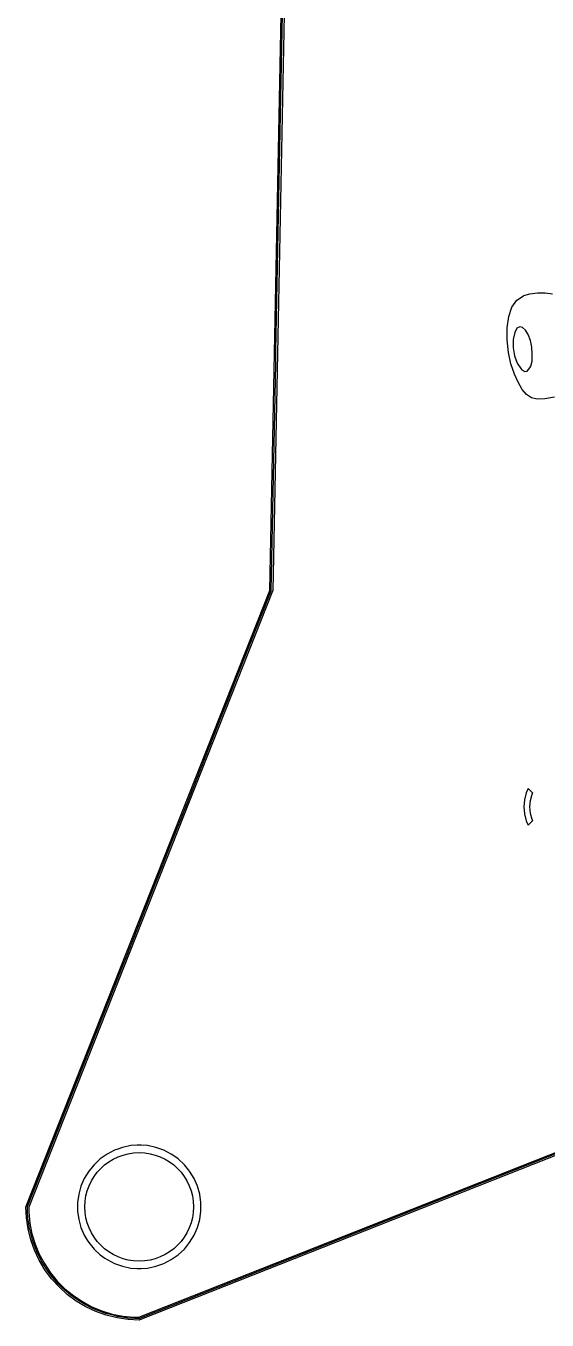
# Model space of a CAD drawing. Extents: x 103 to 225, y -154 to -79.
# Drawn here: x 103.45 to 121.21, y -153.91 to -109.8 of the extents above; entities that cross this region are included whole.
import ezdxf

# ---------------------------------------------------------------- set-up
doc = ezdxf.new("R2010")
doc.units = 0
doc.layers.add('BLACK', color=7, linetype='CONTINUOUS')

msp = doc.modelspace()

# ---------------------------------------------------------------- linework, layer by layer
at = {"layer": 'BLACK', "linetype": 'CONTINUOUS'}
for p, q in [((111.765, -129.04), (112.265, -103.56)), ((112.365, -103.551), (111.865, -129.051)), ((112.078, -115.685), (112.315, -103.561)), ((111.987, -120.318), (112.078, -115.685)), ((120.183, -119.152), (120.408, -118.996)), ((120.408, -118.996), (120.421, -118.991)), ((120.421, -118.991), (120.628, -118.933)), ((120.628, -118.933), (120.884, -118.903)), ((120.884, -118.903), (121.153, -118.902)), ((121.153, -118.902), (121.399, -118.931)), ((119.904, -119.703), (120.014, -119.389)), ((120.014, -119.389), (120.183, -119.152)), ((119.852, -120.093), (119.904, -119.703)), ((111.976, -120.89), (111.987, -120.318)), ((119.856, -120.498), (119.852, -120.093)), ((120.109, -120.249), (120.057, -120.49)), ((120.187, -120.108), (120.109, -120.249)), ((120.28, -120.055), (120.187, -120.108)), ((120.38, -120.079), (120.28, -120.055)), ((120.479, -120.171), (120.38, -120.079)), ((120.569, -120.322), (120.479, -120.171)), ((120.643, -120.52), (120.569, -120.322)), ((119.9, -120.938), (119.856, -120.498)), ((120.057, -120.49), (120.056, -120.769)), ((120.056, -120.769), (120.102, -121.047)), ((120.693, -120.756), (120.643, -120.52)), ((120.71, -120.995), (120.693, -120.756)), ((111.967, -121.318), (111.976, -120.89)), ((119.979, -121.318), (119.9, -120.938)), ((120.102, -121.047), (120.19, -121.294)), ((120.19, -121.294), (120.315, -121.477)), ((120.659, -121.394), (120.699, -121.231)), ((120.699, -121.231), (120.71, -120.995)), ((111.815, -129.05), (111.967, -121.318)), ((120.103, -121.675), (119.979, -121.318)), ((120.226, -121.941), (120.103, -121.675)), ((120.315, -121.477), (120.358, -121.519)), ((120.358, -121.519), (120.458, -121.585)), ((120.458, -121.585), (120.538, -121.566)), ((120.538, -121.566), (120.624, -121.461)), ((120.624, -121.461), (120.659, -121.394)), ((120.369, -122.193), (120.226, -121.941)), ((120.513, -122.369), (120.369, -122.193)), ((120.678, -122.475), (120.513, -122.369)), ((120.88, -122.52), (120.678, -122.475)), ((121.137, -122.511), (120.88, -122.52)), ((121.467, -122.454), (121.137, -122.511)), ((103.459, -150.032), (111.765, -129.04)), ((111.861, -129.068), (103.555, -150.06)), ((110.647, -132.002), (111.815, -129.05)), ((111.815, -129.05), (111.815, -129.05)), ((111.815, -129.05), (111.815, -129.05)), ((111.815, -129.05), (111.816, -129.05)), ((111.816, -129.05), (111.815, -129.05)), ((111.816, -129.05), (111.816, -129.05)), ((111.865, -129.051), (111.861, -129.059)), ((111.861, -129.059), (111.861, -129.068)), ((110.37, -132.703), (110.647, -132.002)), ((110.144, -133.275), (110.37, -132.703)), ((109.974, -133.703), (110.144, -133.275)), ((109.427, -135.085), (109.974, -133.703)), ((108.9, -136.418), (109.427, -135.085)), ((120.569, -135.794), (120.505, -135.939)), ((120.723, -135.948), (120.569, -135.794)), ((120.569, -135.794), (120.569, -135.794)), ((120.445, -136.175), (120.425, -136.418)), ((120.505, -135.939), (120.445, -136.175)), ((120.63, -136.418), (120.649, -136.197)), ((120.649, -136.197), (120.707, -135.984)), ((120.707, -135.984), (120.723, -135.948)), ((108.372, -137.751), (108.9, -136.418)), ((120.425, -136.418), (120.445, -136.661)), ((120.445, -136.661), (120.505, -136.897)), ((120.649, -136.639), (120.63, -136.418)), ((120.707, -136.852), (120.649, -136.639)), ((120.505, -136.897), (120.569, -137.042)), ((120.569, -137.042), (120.723, -136.888)), ((120.723, -136.888), (120.707, -136.852)), ((108.108, -138.418), (108.372, -137.751)), ((107.882, -138.99), (108.108, -138.418)), ((107.713, -139.418), (107.882, -138.99)), ((107.119, -140.918), (107.713, -139.418)), ((106.893, -141.49), (107.119, -140.918)), ((106.723, -141.918), (106.893, -141.49)), ((103.509, -150.04), (106.723, -141.918)), ((107.305, -153.81), (128.297, -145.504)), ((128.315, -145.55), (107.325, -153.856)), ((128.325, -145.6), (107.333, -153.906)), ((106.476, -148.119), (106.221, -148.251)), ((106.587, -148.079), (106.476, -148.119)), ((106.476, -148.119), (106.476, -148.119)), ((106.476, -148.119), (106.476, -148.119)), ((106.747, -148.023), (106.587, -148.079)), ((107.028, -147.964), (106.747, -148.023)), ((107.243, -147.95), (107.028, -147.964)), ((107.387, -147.95), (107.243, -147.95)), ((107.243, -147.95), (107.243, -147.95)), ((107.602, -147.964), (107.387, -147.95)), ((107.387, -147.95), (107.387, -147.95)), ((107.883, -148.023), (107.602, -147.964)), ((108.154, -148.119), (107.883, -148.023)), ((107.883, -148.023), (107.883, -148.023)), ((107.883, -148.023), (107.883, -148.023)), ((108.409, -148.251), (108.154, -148.119)), ((105.776, -148.613), (105.595, -148.836)), ((105.986, -148.417), (105.776, -148.613)), ((105.776, -148.613), (105.776, -148.613)), ((106.221, -148.251), (105.986, -148.417)), ((105.986, -148.417), (105.986, -148.417)), ((106.221, -148.251), (106.221, -148.251)), ((108.526, -148.334), (108.409, -148.251)), ((108.409, -148.251), (108.409, -148.251)), ((108.644, -148.417), (108.526, -148.334)), ((108.854, -148.613), (108.644, -148.417)), ((108.995, -148.786), (108.854, -148.613)), ((108.854, -148.613), (108.854, -148.613)), ((108.854, -148.613), (108.854, -148.613)), ((105.446, -149.081), (105.331, -149.345)), ((105.595, -148.836), (105.446, -149.081)), ((109.035, -148.836), (108.995, -148.786)), ((109.184, -149.081), (109.035, -148.836)), ((109.299, -149.345), (109.184, -149.081)), ((105.331, -149.345), (105.254, -149.622)), ((109.376, -149.622), (109.299, -149.345)), ((105.254, -149.622), (105.215, -149.906)), ((105.215, -149.906), (105.215, -150.194)), ((109.415, -149.906), (109.376, -149.622)), ((109.415, -150.194), (109.415, -149.906)), ((103.455, -150.05), (103.459, -150.039)), ((103.474, -150.428), (103.455, -150.05)), ((103.459, -150.039), (103.459, -150.032)), ((103.506, -150.061), (103.509, -150.04)), ((103.513, -150.194), (103.506, -150.061)), ((103.513, -150.202), (103.513, -150.194)), ((103.525, -150.43), (103.513, -150.202)), ((103.555, -150.06), (103.555, -150.235)), ((103.555, -150.235), (103.591, -150.602)), ((105.215, -150.194), (105.254, -150.478)), ((109.376, -150.478), (109.415, -150.194)), ((103.529, -150.803), (103.474, -150.428)), ((103.525, -150.432), (103.525, -150.43)), ((103.552, -150.613), (103.525, -150.432)), ((103.621, -151.17), (103.529, -150.803)), ((103.583, -150.812), (103.552, -150.613)), ((103.584, -150.814), (103.583, -150.812)), ((103.63, -150.997), (103.584, -150.814)), ((103.591, -150.602), (103.663, -150.965)), ((105.254, -150.478), (105.331, -150.755)), ((105.331, -150.755), (105.446, -151.019)), ((109.184, -151.019), (109.299, -150.755)), ((109.299, -150.755), (109.376, -150.478)), ((103.749, -151.527), (103.621, -151.17)), ((103.68, -151.186), (103.63, -150.997)), ((103.663, -150.965), (103.771, -151.318)), ((103.681, -151.188), (103.68, -151.186)), ((103.745, -151.367), (103.681, -151.188)), ((105.446, -151.019), (105.548, -151.188)), ((105.548, -151.188), (105.595, -151.264)), ((105.595, -151.264), (105.776, -151.487)), ((108.854, -151.487), (109.035, -151.264)), ((109.035, -151.264), (109.184, -151.019)), ((103.815, -151.548), (103.745, -151.367)), ((103.911, -151.87), (103.749, -151.527)), ((103.771, -151.318), (103.912, -151.66)), ((103.815, -151.55), (103.815, -151.548)), ((103.895, -151.719), (103.815, -151.55)), ((103.897, -151.723), (103.895, -151.719)), ((103.985, -151.895), (103.897, -151.723)), ((103.912, -151.66), (104.086, -151.985)), ((105.776, -151.487), (105.776, -151.487)), ((105.776, -151.487), (105.776, -151.487)), ((105.776, -151.487), (105.986, -151.683)), ((105.986, -151.683), (106.146, -151.796)), ((108.409, -151.849), (108.644, -151.683)), ((108.644, -151.683), (108.854, -151.487)), ((104.106, -152.195), (103.911, -151.87)), ((103.986, -151.896), (103.985, -151.895)), ((104.085, -152.062), (103.986, -151.896)), ((104.142, -152.15), (104.085, -152.062)), ((104.086, -151.985), (104.291, -152.293)), ((104.189, -152.223), (104.142, -152.15)), ((106.146, -151.796), (106.221, -151.849)), ((106.221, -151.849), (106.221, -151.849)), ((106.221, -151.849), (106.221, -151.849)), ((106.221, -151.849), (106.476, -151.981)), ((106.476, -151.981), (106.747, -152.077)), ((106.747, -152.077), (106.747, -152.077)), ((106.747, -152.077), (106.747, -152.077)), ((106.747, -152.077), (107.028, -152.136)), ((107.028, -152.136), (107.243, -152.15)), ((107.243, -152.15), (107.243, -152.15)), ((107.243, -152.15), (107.387, -152.15)), ((107.387, -152.15), (107.602, -152.136)), ((107.602, -152.136), (107.883, -152.077)), ((107.883, -152.077), (108.154, -151.981)), ((107.883, -152.077), (107.883, -152.077)), ((107.883, -152.077), (107.883, -152.077)), ((108.154, -151.981), (108.409, -151.849)), ((104.331, -152.499), (104.106, -152.195)), ((104.19, -152.224), (104.189, -152.223)), ((104.305, -152.379), (104.19, -152.224)), ((104.291, -152.293), (104.526, -152.578)), ((104.426, -152.528), (104.305, -152.379)), ((104.586, -152.779), (104.331, -152.499)), ((104.427, -152.529), (104.426, -152.528)), ((104.556, -152.672), (104.427, -152.529)), ((104.526, -152.578), (104.787, -152.839)), ((104.557, -152.673), (104.556, -152.672)), ((104.692, -152.808), (104.557, -152.673)), ((104.866, -153.034), (104.586, -152.779)), ((104.693, -152.809), (104.692, -152.808)), ((104.836, -152.938), (104.693, -152.809)), ((104.787, -152.839), (105.072, -153.074)), ((104.837, -152.939), (104.836, -152.938)), ((104.986, -153.06), (104.837, -152.939)), ((105.17, -153.259), (104.866, -153.034)), ((105.141, -153.175), (104.986, -153.06)), ((105.072, -153.074), (105.38, -153.279)), ((105.142, -153.176), (105.141, -153.175)), ((105.303, -153.28), (105.142, -153.176)), ((105.495, -153.454), (105.17, -153.259)), ((105.469, -153.379), (105.303, -153.28)), ((105.38, -153.279), (105.705, -153.453)), ((105.47, -153.38), (105.469, -153.379)), ((105.642, -153.468), (105.47, -153.38)), ((105.838, -153.616), (105.495, -153.454)), ((105.708, -153.499), (105.642, -153.468)), ((105.705, -153.453), (106.047, -153.594)), ((105.815, -153.55), (105.708, -153.499)), ((105.817, -153.55), (105.815, -153.55)), ((105.998, -153.62), (105.817, -153.55)), ((106.195, -153.744), (105.838, -153.616)), ((106.177, -153.684), (105.998, -153.62)), ((106.047, -153.594), (106.4, -153.702)), ((106.179, -153.685), (106.177, -153.684)), ((106.368, -153.735), (106.179, -153.685)), ((106.562, -153.836), (106.195, -153.744)), ((106.551, -153.781), (106.368, -153.735)), ((106.4, -153.702), (106.763, -153.774)), ((106.553, -153.782), (106.551, -153.781)), ((106.752, -153.813), (106.553, -153.782)), ((106.937, -153.891), (106.562, -153.836)), ((106.933, -153.84), (106.752, -153.813)), ((106.763, -153.774), (107.13, -153.81)), ((106.935, -153.84), (106.933, -153.84)), ((107.157, -153.852), (106.935, -153.84)), ((107.315, -153.91), (106.937, -153.891)), ((107.13, -153.81), (107.305, -153.81)), ((107.162, -153.852), (107.157, -153.852)), ((107.304, -153.859), (107.162, -153.852)), ((107.325, -153.856), (107.304, -153.859)), ((107.326, -153.906), (107.315, -153.91)), ((107.333, -153.906), (107.326, -153.906))]:
    msp.add_line(p, q, dxfattribs=at)
at = {"layer": 'BLACK'}
msp.add_circle((107.315, -150.05), 1.85, dxfattribs=at)

doc.saveas('drawing.dxf')
